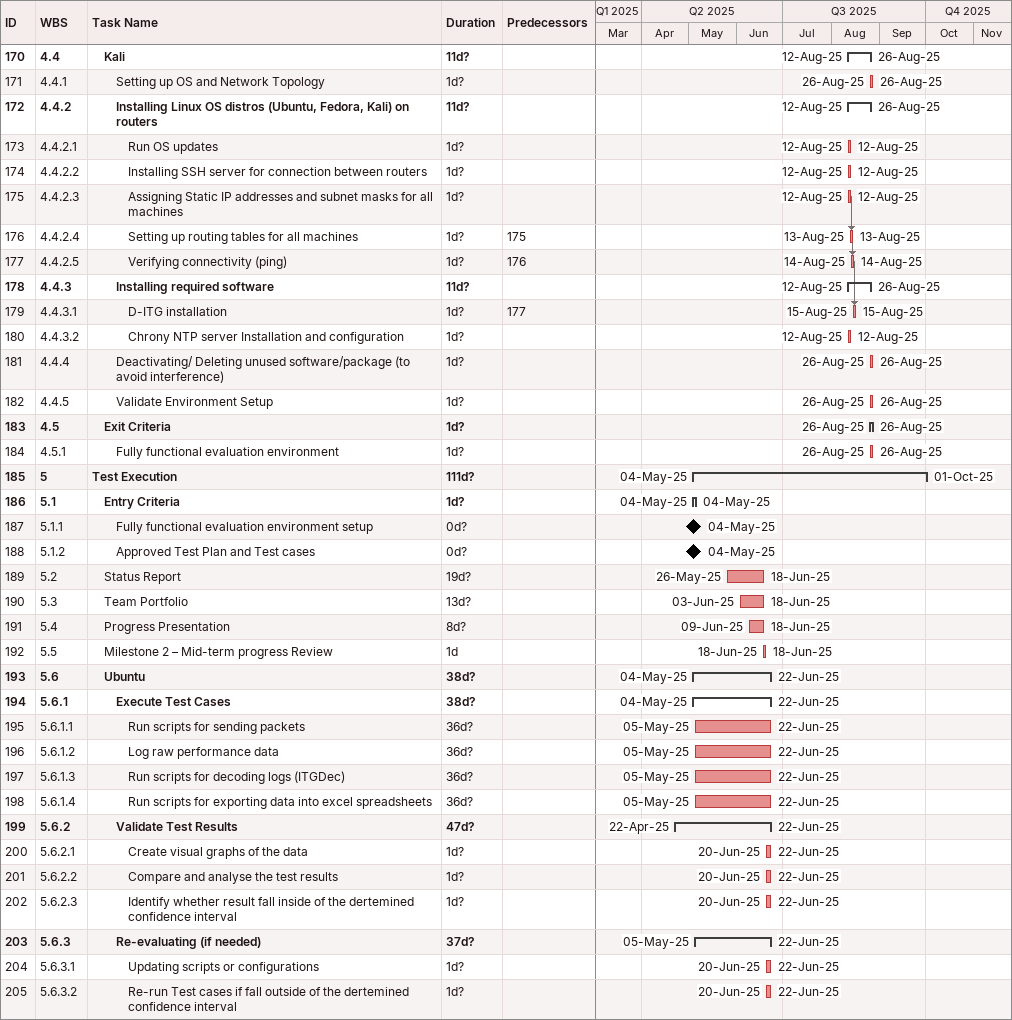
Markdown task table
| ID | WBS | Task | Duration | Start | Finish | Predecessors |
|---|---|---|---|---|---|---|
| 170 | 4.4 | **Kali** | 11d? | 2025-08-12 | 2025-08-26 |  |
| 171 | 4.4.1 | Setting up OS and Network Topology | 1d? | 2025-08-26 | 2025-08-26 |  |
| 172 | 4.4.2 | **Installing Linux OS distros (Ubuntu, Fedora, Kali) on routers** | 11d? | 2025-08-12 | 2025-08-26 |  |
| 173 | 4.4.2.1 | Run OS updates | 1d? | 2025-08-12 | 2025-08-12 |  |
| 174 | 4.4.2.2 | Installing SSH server for connection between routers | 1d? | 2025-08-12 | 2025-08-12 |  |
| 175 | 4.4.2.3 | Assigning Static IP addresses and subnet masks for all machines | 1d? | 2025-08-12 | 2025-08-12 |  |
| 176 | 4.4.2.4 | Setting up routing tables for all machines | 1d? | 2025-08-13 | 2025-08-13 | 175 |
| 177 | 4.4.2.5 | Verifying connectivity (ping) | 1d? | 2025-08-14 | 2025-08-14 | 176 |
| 178 | 4.4.3 | **Installing required software** | 11d? | 2025-08-12 | 2025-08-26 |  |
| 179 | 4.4.3.1 | D-ITG installation | 1d? | 2025-08-15 | 2025-08-15 | 177 |
| 180 | 4.4.3.2 | Chrony NTP server Installation and configuration | 1d? | 2025-08-12 | 2025-08-12 |  |
| 181 | 4.4.4 | Deactivating/ Deleting unused software/package (to avoid interference) | 1d? | 2025-08-26 | 2025-08-26 |  |
| 182 | 4.4.5 | Validate Environment Setup | 1d? | 2025-08-26 | 2025-08-26 |  |
| 183 | 4.5 | **Exit Criteria** | 1d? | 2025-08-26 | 2025-08-26 |  |
| 184 | 4.5.1 | Fully functional evaluation environment | 1d? | 2025-08-26 | 2025-08-26 |  |
| 185 | 5 | **Test Execution** | 111d? | 2025-05-04 | 2025-10-01 |  |
| 186 | 5.1 | **Entry Criteria** | 1d? | 2025-05-04 | 2025-05-04 |  |
| 187 | 5.1.1 | Fully functional evaluation environment setup | 0d? | 2025-05-04 | 2025-05-04 |  |
| 188 | 5.1.2 | Approved Test Plan and Test cases | 0d? | 2025-05-04 | 2025-05-04 |  |
| 189 | 5.2 | Status Report | 19d? | 2025-05-26 | 2025-06-18 |  |
| 190 | 5.3 | Team Portfolio | 13d? | 2025-06-03 | 2025-06-18 |  |
| 191 | 5.4 | Progress Presentation | 8d? | 2025-06-09 | 2025-06-18 |  |
| 192 | 5.5 | Milestone 2 – Mid-term progress Review | 1d | 2025-06-18 | 2025-06-18 |  |
| 193 | 5.6 | **Ubuntu** | 38d? | 2025-05-04 | 2025-06-22 |  |
| 194 | 5.6.1 | **Execute Test Cases** | 38d? | 2025-05-04 | 2025-06-22 |  |
| 195 | 5.6.1.1 | Run scripts for sending packets | 36d? | 2025-05-05 | 2025-06-22 |  |
| 196 | 5.6.1.2 | Log raw performance data | 36d? | 2025-05-05 | 2025-06-22 |  |
| 197 | 5.6.1.3 | Run scripts for decoding logs (ITGDec) | 36d? | 2025-05-05 | 2025-06-22 |  |
| 198 | 5.6.1.4 | Run scripts for exporting data into excel spreadsheets | 36d? | 2025-05-05 | 2025-06-22 |  |
| 199 | 5.6.2 | **Validate Test Results** | 47d? | 2025-04-22 | 2025-06-22 |  |
| 200 | 5.6.2.1 | Create visual graphs of the data | 1d? | 2025-06-20 | 2025-06-22 |  |
| 201 | 5.6.2.2 | Compare and analyse the test results | 1d? | 2025-06-20 | 2025-06-22 |  |
| 202 | 5.6.2.3 | Identify whether result fall inside of the dertemined confidence interval | 1d? | 2025-06-20 | 2025-06-22 |  |
| 203 | 5.6.3 | **Re-evaluating (if needed)** | 37d? | 2025-05-05 | 2025-06-22 |  |
| 204 | 5.6.3.1 | Updating scripts or configurations | 1d? | 2025-06-20 | 2025-06-22 |  |
| 205 | 5.6.3.2 | Re-run Test cases if fall outside of the dertemined confidence interval | 1d? | 2025-06-20 | 2025-06-22 |  |
